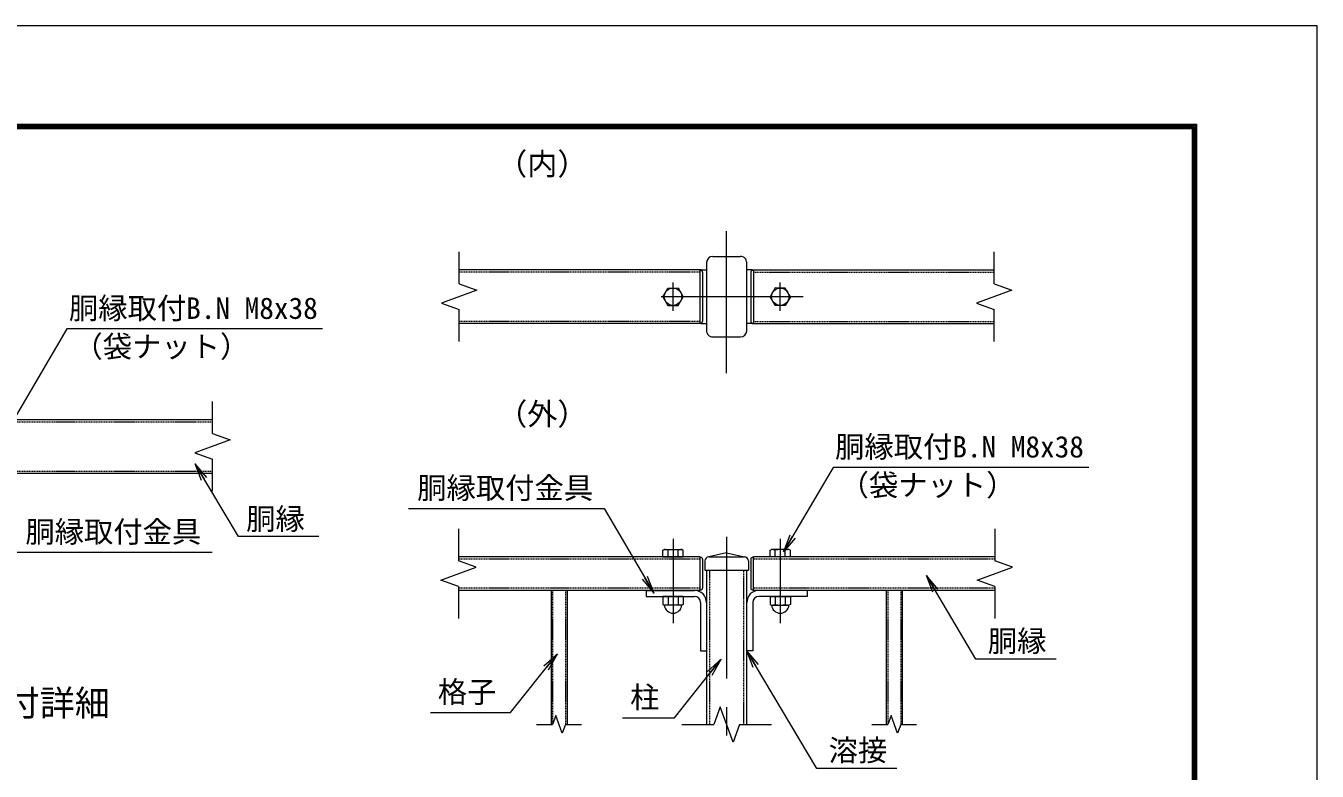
# Model space of a CAD drawing. Units: millimetres, scale not verified. Extents: x -4200 to 4200, y -2970 to 2970.
# Drawn here: x 1310 to 4200, y 1302 to 2970 of the extents above; entities that cross this region are included whole.
import ezdxf
from ezdxf.enums import TextEntityAlignment as Align

# ---------------------------------------------------------------- set-up
doc = ezdxf.new("R2010")
doc.units = ezdxf.units.MM
doc.header["$LTSCALE"] = 10
doc.linetypes.add('USER1', pattern=[50.8, 31.75, -6.35, 6.35, -6.35])
doc.linetypes.add('USER2', pattern=[0.375, 0.25, -0.125])
for name, color, linetype, lineweight in [('0-3_D-STR1', 1, 'Continuous', 18), ('0-4_D-BMK', 2, 'USER1', 13), ('0-5_D-TTL-TXT', 7, 'Continuous', 18), ('0-6_D-STR-DIM', 7, 'Continuous', 13), ('0-7_0', 7, 'Continuous', 18), ('0-9_D-STR3', 3, 'Continuous', 13), ('0-A_D-STR-TXT', 7, 'Continuous', 13), ('0-B_D-TTL', 7, 'Continuous', 18)]:
    doc.layers.add(name, color=color, linetype=linetype, lineweight=lineweight)
doc.styles.add('ＭＳ ゴシック', font='')
doc.styles.get('ＭＳ ゴシック').set_extended_font_data('MS Gothic')

# ---------------------------------------------------------------- blocks, each defined once
blk = doc.blocks.new('_Open')
at = {"layer": '0-7_0'}
blk.add_line((-10, 1.667), (0, 0), dxfattribs=at)
blk.add_lwpolyline([(-10, -1.667), (0, 0), (-10, 0)], dxfattribs=at)

msp = doc.modelspace()

# ---------------------------------------------------------------- linework, layer by layer
at = {"layer": '0-3_D-STR1'}
for p, q in [((2833.52, 2439.91), (2833.52, 2287.51)), ((2847.32, 2453.71), (2909.72, 2453.71)), ((2923.52, 2287.51), (2923.52, 2439.91)), ((2821.52, 2423.71), (2280.02, 2423.71)), ((2818.52, 2423.71), (2818.52, 2303.71)), ((2820.02, 2422.96), (2818.52, 2422.96)), ((2821.52, 2423.71), (2833.52, 2423.71)), ((2824.52, 2418.46), (2824.52, 2308.96)), ((2935.52, 2423.71), (2923.52, 2423.71)), ((2932.52, 2418.46), (2932.52, 2308.96)), ((2935.52, 2423.71), (3477.02, 2423.71)), ((2937.02, 2422.96), (2938.52, 2422.96)), ((2938.52, 2423.71), (2938.52, 2303.71)), ((2821.52, 2303.71), (2280.02, 2303.71)), ((2820.02, 2304.46), (2818.52, 2304.46)), ((2821.52, 2303.71), (2833.52, 2303.71)), ((2935.52, 2303.71), (2923.52, 2303.71)), ((2935.52, 2303.71), (3477.02, 2303.71)), ((2937.02, 2304.46), (2938.52, 2304.46)), ((2847.32, 2273.71), (2909.72, 2273.71)), ((1183.46, 2088.76), (1727.96, 2088.76)), ((1183.46, 1968.76), (1727.96, 1968.76)), ((2818.52, 1781.43), (2278.52, 1781.43)), ((2818.52, 1781.43), (2818.52, 1706.43)), ((2820.02, 1780.68), (2818.52, 1780.68)), ((2824.52, 1776.18), (2824.52, 1711.68)), ((2829.77, 1772.43), (2829.77, 1751.43)), ((2878.52, 1790.43), (2838.77, 1781.43)), ((2838.77, 1781.43), (2918.27, 1781.43)), ((2878.52, 1790.43), (2918.27, 1781.43)), ((2927.27, 1772.43), (2927.27, 1751.43)), ((2932.52, 1776.18), (2932.52, 1711.68)), ((2937.02, 1780.68), (2938.52, 1780.68)), ((3478.52, 1781.43), (2938.52, 1781.43)), ((2938.52, 1706.43), (2938.52, 1781.43)), ((2829.77, 1751.43), (2927.27, 1751.43)), ((2833.52, 1751.43), (2833.52, 1406.43)), ((2923.52, 1406.43), (2923.52, 1751.43)), ((2818.52, 1706.43), (2278.52, 1706.43)), ((2485.52, 1706.43), (2485.52, 1406.43)), ((2521.52, 1706.43), (2521.52, 1406.43)), ((2698.52, 1706.43), (2698.52, 1692.93)), ((2698.52, 1706.43), (2806.52, 1706.43)), ((2820.02, 1707.18), (2818.52, 1707.18)), ((2937.02, 1707.18), (2938.52, 1707.18)), ((3478.52, 1706.43), (2938.52, 1706.43)), ((3058.52, 1706.43), (2950.52, 1706.43)), ((3058.52, 1706.43), (3058.52, 1692.93)), ((3235.52, 1706.43), (3235.52, 1406.43)), ((3271.52, 1706.43), (3271.52, 1406.43)), ((2698.52, 1692.93), (2806.52, 1692.93)), ((2820.02, 1679.43), (2820.02, 1571.43)), ((2937.02, 1679.43), (2937.02, 1571.43)), ((3058.52, 1692.93), (2950.52, 1692.93)), ((2820.02, 1571.43), (2833.52, 1571.43)), ((2937.02, 1571.43), (2923.52, 1571.43))]:
    msp.add_line(p, q, dxfattribs=at)
at = {"layer": '0-3_D-STR1', "linetype": 'USER2'}
for p, q in [((2818.52, 2418.91), (2280.02, 2418.91)), ((2938.52, 2418.91), (3477.02, 2418.91)), ((2818.52, 2308.51), (2280.02, 2308.51)), ((2938.52, 2308.51), (3477.02, 2308.51)), ((1189.46, 2083.96), (1727.96, 2083.96)), ((1189.46, 1973.56), (1727.96, 1973.56)), ((2818.52, 1776.63), (2278.52, 1776.63)), ((3478.52, 1776.63), (2938.52, 1776.63)), ((2840.42, 1751.43), (2840.42, 1406.43)), ((2916.62, 1406.43), (2916.62, 1751.43)), ((2818.52, 1711.23), (2278.52, 1711.23)), ((2489.12, 1706.43), (2489.12, 1406.43)), ((2517.92, 1706.43), (2517.92, 1406.43)), ((3478.52, 1711.23), (2938.52, 1711.23)), ((3239.12, 1706.43), (3239.12, 1406.43)), ((3267.92, 1706.43), (3267.92, 1406.43))]:
    msp.add_line(p, q, dxfattribs=at)
at = {"layer": '0-3_D-STR1'}
for centre, radius, start, end in [((2847.32, 2439.91), 13.8, 90.00002, 179.99999), ((2909.72, 2439.91), 13.8, 0, 90.00002), ((2820.02, 2418.46), 4.5, 0, 90), ((2937.02, 2418.46), 4.5, 90, 180), ((2820.02, 2308.96), 4.5, 270, 0), ((2847.32, 2287.51), 13.8, 179.99999, 270.00002), ((2909.72, 2287.51), 13.8, 270.00002, 0), ((2937.02, 2308.96), 4.5, 180, 270), ((2820.02, 1776.18), 4.5, 0, 90), ((2838.77, 1772.43), 9, 90, 180), ((2918.27, 1772.43), 9, 0, 90), ((2937.02, 1776.18), 4.5, 90, 180), ((2806.52, 1679.43), 27, 0, 90), ((2820.02, 1711.68), 4.5, 270, 0), ((2950.52, 1679.43), 27, 90, 180), ((2937.02, 1711.68), 4.5, 180, 270), ((2806.52, 1679.43), 13.5, 0, 90), ((2950.52, 1679.43), 13.5, 90, 180)]:
    msp.add_arc(centre, radius, start, end, dxfattribs=at)
at = {"layer": '0-4_D-BMK'}
for p, q in [((2878.52, 2192.85), (2878.52, 2534.57)), ((2758.52, 2332.07), (2758.52, 2395.36)), ((2998.52, 2332.07), (2998.52, 2395.36)), ((3049.37, 2363.71), (2707.66, 2363.71)), ((2758.52, 1821.48), (2758.52, 1633.37)), ((2878.52, 1826.43), (2878.52, 1376.43)), ((2998.52, 1821.48), (2998.52, 1633.37))]:
    msp.add_line(p, q, dxfattribs=at)
at = {"layer": '0-6_D-STR-DIM'}
for p, q in [((2280.02, 2392.57), (2280.02, 2464)), ((3477.02, 2392.57), (3477.02, 2464)), ((2319.66, 2378.14), (2240.37, 2349.28)), ((2280.02, 2392.57), (2319.66, 2378.14)), ((3516.66, 2378.14), (3437.37, 2349.28)), ((3477.02, 2392.57), (3516.66, 2378.14)), ((2240.37, 2349.28), (2280.02, 2334.85)), ((3437.37, 2349.28), (3477.02, 2334.85)), ((2280.02, 2263.43), (2280.02, 2334.85)), ((3477.02, 2263.43), (3477.02, 2334.85)), ((1727.96, 2057.62), (1727.96, 2129.05)), ((1727.96, 2057.62), (1767.6, 2043.19)), ((1767.6, 2043.19), (1688.32, 2014.33)), ((1688.32, 2014.33), (1727.96, 1999.9)), ((1727.96, 1928.48), (1727.96, 1999.9)), ((2278.52, 1844.21), (2278.52, 1772.79)), ((3478.52, 1844.21), (3478.52, 1772.79)), ((2318.16, 1758.36), (2278.52, 1772.79)), ((3518.16, 1758.36), (3478.52, 1772.79)), ((2238.87, 1729.5), (2318.16, 1758.36)), ((3438.87, 1729.5), (3518.16, 1758.36)), ((2278.52, 1715.07), (2238.87, 1729.5)), ((2278.52, 1715.07), (2278.52, 1643.64)), ((3478.52, 1715.07), (3438.87, 1729.5)), ((3478.52, 1715.07), (3478.52, 1643.64)), ((2864.09, 1446.07), (2849.66, 1406.43)), ((2892.95, 1366.79), (2864.09, 1446.07)), ((2496.3, 1426.25), (2489.09, 1406.43)), ((2510.73, 1386.61), (2496.3, 1426.25)), ((3246.3, 1426.25), (3239.09, 1406.43)), ((3260.73, 1386.61), (3246.3, 1426.25)), ((2453.38, 1406.43), (2489.09, 1406.43)), ((2517.95, 1406.43), (2510.73, 1386.61)), ((2517.95, 1406.43), (2553.66, 1406.43)), ((2778.23, 1406.43), (2849.66, 1406.43)), ((2907.38, 1406.43), (2892.95, 1366.79)), ((2907.38, 1406.43), (2978.8, 1406.43)), ((3203.38, 1406.43), (3239.09, 1406.43)), ((3267.95, 1406.43), (3260.73, 1386.61)), ((3267.95, 1406.43), (3303.66, 1406.43))]:
    msp.add_line(p, q, dxfattribs=at)
at = {"layer": '0-9_D-STR3'}
for p, q in [((2736.02, 2363.74), (2747.24, 2383.18)), ((3021.02, 2363.74), (3009.79, 2383.18)), ((2769.79, 2344.24), (2781.02, 2363.68)), ((2987.24, 2344.24), (2976.02, 2363.68)), ((2736.02, 1796.18), (2739.04, 1797.93)), ((2736.02, 1781.43), (2736.02, 1796.18)), ((2739.04, 1797.93), (2778, 1797.93)), ((2747.29, 1781.43), (2747.29, 1796.18)), ((2769.74, 1781.43), (2769.74, 1796.18)), ((2781.02, 1796.18), (2778, 1797.93)), ((2781.02, 1781.43), (2781.02, 1796.18)), ((2976.02, 1796.18), (2979.04, 1797.93)), ((2976.02, 1781.43), (2976.02, 1796.18)), ((3018, 1797.93), (2979.04, 1797.93)), ((2987.29, 1781.43), (2987.29, 1796.18)), ((3009.74, 1781.43), (3009.74, 1796.18)), ((3021.02, 1796.18), (3018, 1797.93)), ((3021.02, 1781.43), (3021.02, 1796.18)), ((2736.02, 1781.43), (2781.02, 1781.43)), ((3021.02, 1781.43), (2976.02, 1781.43)), ((2736.02, 1692.93), (2736.02, 1675.17)), ((2781.02, 1692.93), (2736.02, 1692.93)), ((2747.29, 1692.93), (2747.29, 1675.17)), ((2769.74, 1692.93), (2769.74, 1675.17)), ((2781.02, 1692.93), (2781.02, 1675.17)), ((2976.02, 1692.93), (2976.02, 1675.17)), ((2976.02, 1692.93), (3021.02, 1692.93)), ((2987.29, 1692.93), (2987.29, 1675.17)), ((3009.74, 1692.93), (3009.74, 1675.17)), ((3021.02, 1692.93), (3021.02, 1675.17)), ((2736.02, 1675.17), (2739.04, 1673.43)), ((2778, 1673.43), (2739.04, 1673.43)), ((2781.02, 1675.17), (2778, 1673.43)), ((2976.02, 1675.17), (2979.04, 1673.43)), ((2979.04, 1673.43), (3018, 1673.43)), ((3021.02, 1675.17), (3018, 1673.43))]:
    msp.add_line(p, q, dxfattribs=at)
for points in [[(2747.24, 2383.18), (2769.77, 2383.2), (2781.02, 2363.68)], [(3009.79, 2383.18), (2987.27, 2383.2), (2976.02, 2363.68)], [(2736.02, 2363.74), (2747.27, 2344.23), (2769.79, 2344.24)], [(3021.02, 2363.74), (3009.77, 2344.23), (2987.24, 2344.24)]]:
    msp.add_lwpolyline(points, dxfattribs=at)
for centre in [(2758.52, 2363.71), (2998.52, 2363.71)]:
    msp.add_circle(centre, 19.48, dxfattribs=at)
for centre, radius, start, end in [((2738.34, 1774.24), 23.7, 67.81236, 88.31726), ((2758.52, 1760.94), 36.98, 72.33186, 107.66814), ((2778.69, 1774.24), 23.7, 91.68274, 112.18764), ((2978.34, 1774.24), 23.7, 67.81236, 88.31726), ((2998.52, 1760.94), 36.98, 72.33186, 107.66814), ((3018.69, 1774.24), 23.7, 91.68274, 112.18764), ((2738.34, 1697.12), 23.7, 271.68274, 292.18764), ((2758.52, 1674.97), 19.54, 184.51776, 355.48224), ((2758.52, 1710.41), 36.98, 252.33186, 287.66814), ((2778.69, 1697.12), 23.7, 247.81236, 268.31726), ((2978.34, 1697.12), 23.7, 271.68274, 292.18764), ((2998.52, 1674.97), 19.54, 184.51776, 355.48224), ((2998.52, 1710.41), 36.98, 252.33186, 287.66814), ((3018.69, 1697.12), 23.7, 247.81236, 268.31726)]:
    msp.add_arc(centre, radius, start, end, dxfattribs=at)
at = {"layer": '0-A_D-STR-TXT'}
for points in [[(1974.33, 2291.78), (1402.46, 2291.78), (1255.84, 2041.9)], [(1727.65, 1791.43), (1289.89, 1791.43), (1179.89, 1970.06)], [(1966.11, 1826.79), (1786.51, 1826.79), (1689.99, 1988.15)], [(3688.56, 1981.63), (3116.7, 1981.63), (3006.67, 1794.11)], [(2166.71, 1889.54), (2604.47, 1889.54), (2714.5, 1702.02)], [(3615.74, 1552.32), (3436.14, 1552.32), (3326.33, 1738.22)], [(2215.52, 1433.39), (2395.13, 1433.39), (2498.48, 1562.86)], [(3259.62, 1307.64), (3080.02, 1307.64), (2924.45, 1569.74)], [(2645.8, 1421.36), (2761.49, 1421.36), (2864.84, 1550.83)]]:
    msp.add_lwpolyline(points, dxfattribs=at)
at = {"layer": '0-B_D-TTL'}
for points in [[(-4200.21, -2970.05), (4199.79, -2970.05), (4199.79, 2969.95), (-4200.21, 2969.95)], [(-3930.21, 2749.95), (3929.79, 2749.95), (3929.79, -2750.05), (-3930.21, -2750.05)], [(-3927.71, 2747.45), (3927.29, 2747.45), (3927.29, -2747.55), (-3927.71, -2747.55)], [(-3925.21, 2744.95), (3924.79, 2744.95), (3924.79, -2745.05), (-3925.21, -2745.05)], [(-3922.71, 2742.45), (3922.29, 2742.45), (3922.29, -2742.55), (-3922.71, -2742.55)], [(-3920.21, 2739.95), (3919.79, 2739.95), (3919.79, -2740.05), (-3920.21, -2740.05)]]:
    msp.add_lwpolyline(points, close=True, dxfattribs=at)

# ---------------------------------------------------------------- block references
at = {"layer": '0-A_D-STR-TXT', "xscale": 4, "yscale": 4}
for p, rotation in [((1688.96, 1989.87), 120.88605), ((3005.66, 1792.39), 239.59724), ((2715.51, 1700.29), 300.40276), ((3325.31, 1739.94), 120.56993), ((2499.73, 1564.42), 51.40169), ((2923.43, 1571.46), 120.69105), ((2866.08, 1552.39), 51.40169)]:
    msp.add_blockref('_Open', p, dxfattribs=dict(at, rotation=rotation))

# ---------------------------------------------------------------- texts
at = {"layer": '0-5_D-TTL-TXT', "style": 'ＭＳ ゴシック'}
msp.add_text('端柱取付詳細', height=57.7, dxfattribs=at).set_placement((1026.44, 1408.36), align=Align.BOTTOM_LEFT)
at = {"layer": '0-A_D-STR-TXT', "style": 'ＭＳ ゴシック'}
for s, height, p in [('（内）', 49.49, (2364.78, 2621.28)), ('胴縁取付B.N M8x38', 48.09, (1406.87, 2299.59)), ('（袋ナット）', 48.09, (1417.06, 2213.82)), ('（外）', 49.49, (2364.78, 2061.63)), ('胴縁取付B.N M8x38', 48.09, (3121.1, 1989.44)), ('胴縁取付金具', 48.09, (2186.2, 1897.34)), ('（袋ナット）', 48.09, (3131.29, 1903.67)), ('胴縁', 48.09, (1803.52, 1828.09)), ('胴縁取付金具', 48.09, (1309.38, 1799.23)), ('胴縁', 48.09, (3462.86, 1554.7)), ('格子', 48.09, (2232.26, 1440.81)), ('柱', 48.09, (2662.54, 1428.78)), ('溶接', 48.09, (3106.74, 1310.02))]:
    msp.add_text(s, height=height, dxfattribs=at).set_placement(p, align=Align.BOTTOM_LEFT)

doc.saveas('drawing.dxf')
